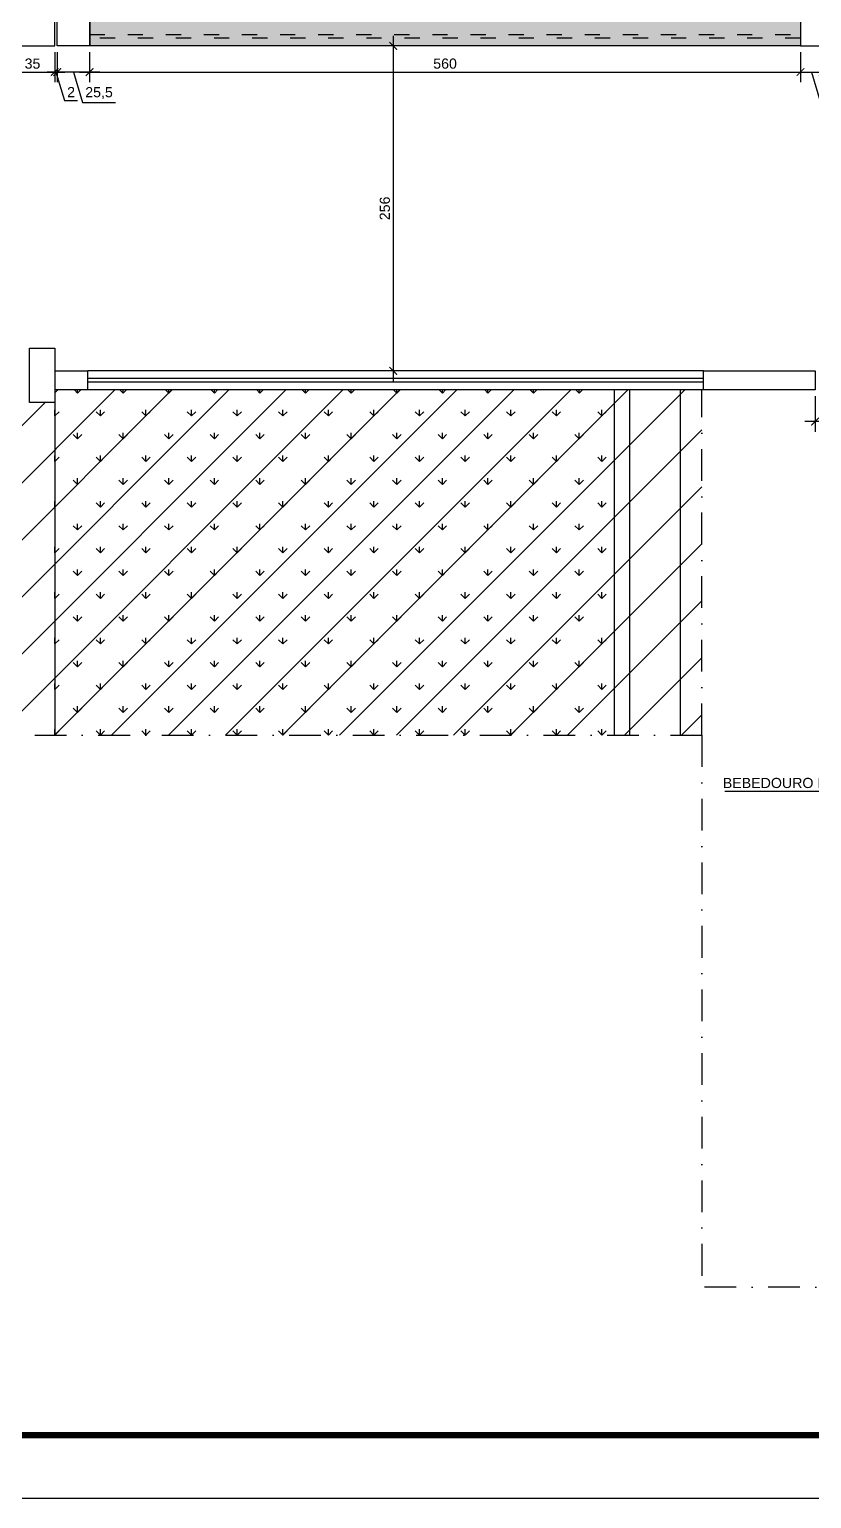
# Model space of a CAD drawing. Header units: millimetres. Extents: x 175 to 8625, y 306 to 3276.
# Drawn here: x 5127 to 5743, y 306 to 1464 of the extents above; entities that cross this region are included whole.
import ezdxf

# ---------------------------------------------------------------- set-up
doc = ezdxf.new("R2010")
doc.units = ezdxf.units.MM
doc.linetypes.add('ACAD_ISO03W100', pattern=[30, 12, -18])
doc.linetypes.add('DASHDOT2', pattern=[0.5, 0.25, -0.125, 0, -0.125])
for name, color, linetype in [('COTA', 8, 'Continuous'), ('demolir', 40, 'ACAD_ISO03W100'), ('Desníveis', 8, 'Continuous'), ('Esquadrias', 4, 'Continuous'), ('Estrutura', 49, 'Continuous'), ('GUARDA-CORPO - CORRIMÃO', 7, 'Continuous'), ('HACHURA', 8, 'Continuous'), ('LEGENDA', 7, 'Continuous'), ('PAREDE', 5, 'Continuous'), ('Texto', 7, 'Continuous')]:
    doc.layers.add(name, color=color, linetype=linetype)
doc.styles.add('ARIAL', font='Arial.ttf')
doc.dimstyles.new('COTA 50', dxfattribs={"dimscale": 0.5, "dimtxt": 16, "dimasz": 12, "dimexe": 16, "dimexo": 10, "dimgap": 5, "dimtad": 1, "dimrnd": 0.5, "dimtxsty": 'ARIAL', "dimblk": 'ARCHTICK', "dimcen": 2.5, "dimdle": 16, "dimclrd": 8, "dimclre": 8, "dimclrt": 7, "dimadec": 0, "dimazin": 0, "dimtfac": 1, "dimtmove": 1, "dimatfit": 3, "dimfxl": 1, "dimarcsym": 0})

# ---------------------------------------------------------------- blocks, each defined once
blk = doc.blocks.new('_ArchTick')
at = {"layer": 'Texto', "color": 0, "const_width": 0.15}
blk.add_lwpolyline([(-0.5, -0.5), (0.5, 0.5)], dxfattribs=at)
blk = doc.blocks.new('*D31')
at = {"layer": 'COTA', "color": 8, "lineweight": -2, "transparency": 16777216}
for p, q in [((5413.8, 1458.6), (5413.8, 1186.6)), ((5408.8, 1450.6), (5405.8, 1450.6)), ((5408.8, 1194.6), (5405.8, 1194.6))]:
    blk.add_line(p, q, dxfattribs=at)
at = {"layer": 'Defpoints', "color": 0, "lineweight": -3, "transparency": 16777216}
for p in [(5413.8, 1450.6), (5413.8, 1194.6), (5413.8, 1194.6)]:
    blk.add_point(p, dxfattribs=at)
at = {"layer": 'COTA', "color": 8, "lineweight": -2, "transparency": 16777216, "xscale": 6, "yscale": 6, "zscale": 6}
for p, rotation in [((5413.8, 1450.6), 90), ((5413.8, 1194.6), 270)]:
    blk.add_blockref('_ArchTick', p, dxfattribs=dict(at, rotation=rotation))
at = {"layer": 'COTA', "color": 7, "lineweight": -2, "transparency": 16777216, "insert": (5407.2, 1322.6), "char_height": 8, "attachment_point": 5, "rotation": 90, "style": 'ARIAL'}
blk.add_mtext('256', dxfattribs=at)
blk = doc.blocks.new('A1 sem aba')
at = {"layer": 'LEGENDA'}
blk.add_lwpolyline([(-169, 59.4), (0, 59.4), (0, 0), (-169, 0), (-169, 59.4)], close=True, dxfattribs=at)
at = {"layer": 'LEGENDA', "const_width": 0.1}
blk.add_lwpolyline([(-1, 58.4), (-1, 1), (-166.5, 1), (-166.5, 58.4)], close=True, dxfattribs=at)
blk = doc.blocks.new('*D194')
at = {"layer": 'COTA', "color": 8, "lineweight": -2, "transparency": 16777216}
for p, q in [((5174.6, 1445.6), (5174.6, 1422)), ((5734.6, 1445.6), (5734.6, 1422)), ((5166.6, 1430), (5742.6, 1430))]:
    blk.add_line(p, q, dxfattribs=at)
at = {"layer": 'Defpoints', "color": 0, "lineweight": -3, "transparency": 16777216}
for p in [(5174.6, 1450.6), (5734.6, 1450.6), (5734.6, 1430)]:
    blk.add_point(p, dxfattribs=at)
at = {"layer": 'COTA', "color": 8, "lineweight": -2, "transparency": 16777216, "xscale": 6, "yscale": 6, "zscale": 6, "rotation": 180}
blk.add_blockref('_ArchTick', (5174.6, 1430), dxfattribs=at)
at = {"layer": 'COTA', "color": 8, "lineweight": -2, "transparency": 16777216, "xscale": 6, "yscale": 6, "zscale": 6}
blk.add_blockref('_ArchTick', (5734.6, 1430), dxfattribs=at)
at = {"layer": 'COTA', "color": 7, "lineweight": -2, "transparency": 16777216, "insert": (5454.6, 1436.6), "char_height": 8, "attachment_point": 5, "style": 'ARIAL'}
blk.add_mtext('560', dxfattribs=at)
blk = doc.blocks.new('*D214')
at = {"layer": 'COTA', "color": 8, "lineweight": -2, "transparency": 16777216}
for p, q in [((5746.1, 1174.6), (5746.1, 1146.6)), ((5906.1, 1174.6), (5906.1, 1146.6)), ((5914.1, 1154.6), (5738.1, 1154.6))]:
    blk.add_line(p, q, dxfattribs=at)
at = {"layer": 'Defpoints', "color": 0, "lineweight": -3, "transparency": 16777216}
for p in [(5746.1, 1179.6), (5906.1, 1179.6), (5746.1, 1154.6)]:
    blk.add_point(p, dxfattribs=at)
at = {"layer": 'COTA', "color": 8, "lineweight": -2, "transparency": 16777216, "xscale": 6, "yscale": 6, "zscale": 6, "rotation": 180}
blk.add_blockref('_ArchTick', (5746.1, 1154.6), dxfattribs=at)
at = {"layer": 'COTA', "color": 8, "lineweight": -2, "transparency": 16777216, "xscale": 6, "yscale": 6, "zscale": 6}
blk.add_blockref('_ArchTick', (5906.1, 1154.6), dxfattribs=at)
at = {"layer": 'COTA', "color": 7, "lineweight": -2, "transparency": 16777216, "insert": (5826.1, 1161.2), "char_height": 8, "attachment_point": 5, "style": 'ARIAL'}
blk.add_mtext('160', dxfattribs=at)
blk = doc.blocks.new('*D226')
at = {"layer": 'COTA', "color": 8, "lineweight": -2, "transparency": 16777216}
for p, q in [((5149.1, 1445.6), (5149.1, 1422)), ((5174.6, 1445.6), (5174.6, 1422)), ((5182.6, 1430), (5141.1, 1430)), ((5161.9, 1430), (5169, 1406.1)), ((5169, 1406.1), (5195, 1406.1))]:
    blk.add_line(p, q, dxfattribs=at)
at = {"layer": 'Defpoints', "color": 0, "lineweight": -3, "transparency": 16777216}
for p in [(5149.1, 1450.6), (5174.6, 1450.6), (5149.1, 1430)]:
    blk.add_point(p, dxfattribs=at)
at = {"layer": 'COTA', "color": 8, "lineweight": -2, "transparency": 16777216, "xscale": 6, "yscale": 6, "zscale": 6, "rotation": 180}
blk.add_blockref('_ArchTick', (5149.1, 1430), dxfattribs=at)
at = {"layer": 'COTA', "color": 8, "lineweight": -2, "transparency": 16777216, "xscale": 6, "yscale": 6, "zscale": 6}
blk.add_blockref('_ArchTick', (5174.6, 1430), dxfattribs=at)
at = {"layer": 'COTA', "color": 7, "lineweight": -2, "transparency": 16777216, "insert": (5182, 1413.4), "char_height": 8, "attachment_point": 5, "style": 'ARIAL'}
blk.add_mtext('25,5', dxfattribs=at)
blk = doc.blocks.new('*D227')
at = {"layer": 'COTA', "color": 8, "lineweight": -2, "transparency": 16777216}
for p, q in [((5112.1, 1445.6), (5112.1, 1422)), ((5147.1, 1445.6), (5147.1, 1422)), ((5104.1, 1430), (5155.1, 1430))]:
    blk.add_line(p, q, dxfattribs=at)
at = {"layer": 'Defpoints', "color": 0, "lineweight": -3, "transparency": 16777216}
for p in [(5112.1, 1450.6), (5147.1, 1450.6), (5147.1, 1430)]:
    blk.add_point(p, dxfattribs=at)
at = {"layer": 'COTA', "color": 8, "lineweight": -2, "transparency": 16777216, "xscale": 6, "yscale": 6, "zscale": 6, "rotation": 180}
blk.add_blockref('_ArchTick', (5112.1, 1430), dxfattribs=at)
at = {"layer": 'COTA', "color": 8, "lineweight": -2, "transparency": 16777216, "xscale": 6, "yscale": 6, "zscale": 6}
blk.add_blockref('_ArchTick', (5147.1, 1430), dxfattribs=at)
at = {"layer": 'COTA', "color": 7, "lineweight": -2, "transparency": 16777216, "insert": (5129.6, 1436.6), "char_height": 8, "attachment_point": 5, "style": 'ARIAL'}
blk.add_mtext('35', dxfattribs=at)
blk = doc.blocks.new('*D233')
at = {"layer": 'COTA', "color": 8, "lineweight": -2, "transparency": 16777216}
for p, q in [((5734.6, 1445.6), (5734.6, 1422)), ((5752.1, 1445.6), (5752.1, 1422)), ((5726.6, 1430), (5760.1, 1430)), ((5743.4, 1430), (5750.5, 1406.1)), ((5750.5, 1406.1), (5775.6, 1406.1))]:
    blk.add_line(p, q, dxfattribs=at)
at = {"layer": 'Defpoints', "color": 0, "lineweight": -3, "transparency": 16777216}
for p in [(5734.6, 1450.6), (5752.1, 1450.6), (5752.1, 1430)]:
    blk.add_point(p, dxfattribs=at)
at = {"layer": 'COTA', "color": 8, "lineweight": -2, "transparency": 16777216, "xscale": 6, "yscale": 6, "zscale": 6, "rotation": 180}
blk.add_blockref('_ArchTick', (5734.6, 1430), dxfattribs=at)
at = {"layer": 'COTA', "color": 8, "lineweight": -2, "transparency": 16777216, "xscale": 6, "yscale": 6, "zscale": 6}
blk.add_blockref('_ArchTick', (5752.1, 1430), dxfattribs=at)
at = {"layer": 'COTA', "color": 7, "lineweight": -2, "transparency": 16777216, "insert": (5763.1, 1413.4), "char_height": 8, "attachment_point": 5, "style": 'ARIAL'}
blk.add_mtext('17,5', dxfattribs=at)
blk = doc.blocks.new('*D259')
at = {"layer": 'COTA', "color": 8, "lineweight": -2, "transparency": 16777216}
for p, q in [((5147.1, 1440.6), (5147.1, 1422)), ((5149.1, 1445.6), (5149.1, 1422)), ((5147.1, 1430), (5141.1, 1430)), ((5149.1, 1430), (5147.1, 1430)), ((5148.1, 1430), (5154.8, 1407.7)), ((5149.1, 1430), (5155.1, 1430)), ((5154.8, 1407.7), (5165.1, 1407.7))]:
    blk.add_line(p, q, dxfattribs=at)
at = {"layer": 'Defpoints', "color": 0, "lineweight": -3, "transparency": 16777216}
for p in [(5149.1, 1450.6), (5147.1, 1445.6), (5147.1, 1430)]:
    blk.add_point(p, dxfattribs=at)
at = {"layer": 'COTA', "color": 8, "lineweight": -2, "transparency": 16777216, "xscale": 6, "yscale": 6, "zscale": 6}
blk.add_blockref('_ArchTick', (5147.1, 1430), dxfattribs=at)
at = {"layer": 'COTA', "color": 8, "lineweight": -2, "transparency": 16777216, "xscale": 6, "yscale": 6, "zscale": 6, "rotation": 180}
blk.add_blockref('_ArchTick', (5149.1, 1430), dxfattribs=at)
at = {"layer": 'COTA', "color": 7, "lineweight": -2, "transparency": 16777216, "insert": (5160, 1414.2), "char_height": 8, "attachment_point": 5, "style": 'ARIAL'}
blk.add_mtext('2', dxfattribs=at)

msp = doc.modelspace()

# ---------------------------------------------------------------- hatches: boundary and pattern name
at = {"layer": 'demolir', "linetype": 'ACAD_ISO03W100'}
h = msp.add_hatch(dxfattribs=at)
h.set_pattern_fill('DOTS', color=256, scale=2, style=0)
h.set_pattern_definition([(0, (-3820.442, -9443.8905), (1.5875, 3.175), [0, -3.175])])
h.paths.add_polyline_path([(5734.633, 1450.603), (5174.633, 1450.603), (5174.633, 1475.603), (5734.633, 1475.603)])
at = {"layer": 'HACHURA'}
h = msp.add_hatch(dxfattribs=at)
h.set_pattern_fill('ANSI31', color=256, scale=10, style=0)
h.set_pattern_definition([(45, (522.133, 907.617), (-22.45064, 22.45064), [])])
h.paths.add_polyline_path([(3069.133, 1189.603), (2972.133, 1189.603, 0.4054525), (3069.133, 1089.648)], flags=17)
h.paths.add_polyline_path([(5656.807, 1179.603), (5640.133, 1179.603), (5640.133, 907.617), (5656.807, 907.617)])
h.paths.add_polyline_path([(5640.133, 1179.603), (5600.133, 1179.603), (5600.133, 907.617), (5640.133, 907.617)])
h.paths.add_polyline_path([(5588.133, 1179.603), (5173.133, 1179.603), (5147.133, 1179.603), (5147.133, 1169.603), (5147.133, 907.617), (5588.133, 907.617)])
h.paths.add_polyline_path([(5147.133, 1169.603), (5127.133, 1169.603), (5127.133, 1189.603), (4382.133, 1189.603), (4382.133, 1139.603), (4367.133, 1139.603), (4367.133, 1189.603), (3092.133, 1189.603), (3074.633, 1189.603), (3072.133, 1189.603), (3072.133, 1089.603), (3069.133, 1089.603), (3069.133, 1089.648, -0.4054525), (2972.133, 1189.603), (542.133, 1189.603), (542.133, 1164.603), (522.133, 1164.603), (522.133, 907.617), (5147.133, 907.617)])
h.paths.add_polyline_path([(3072.133, 1189.603), (3069.133, 1189.603), (3069.133, 1089.648, 0.00750127), (3072.133, 1089.603)], flags=17)
h.paths.add_polyline_path([(5600.133, 1179.603), (5588.133, 1179.603), (5588.133, 907.617), (5600.133, 907.617)])
h = msp.add_hatch(dxfattribs=at)
h.set_pattern_fill('GRASS', color=74, style=0)
h.set_pattern_definition([(90, (5147.133, 907.617), (-17.9605, 17.9605), [4.7625, -31.1585]), (45, (5147.133, 907.617), (-17.9605, 17.9605), [4.7625, -20.6375]), (135, (5147.133, 907.617), (-17.9605, -17.9605), [4.7625, -20.6375])])
h.paths.add_polyline_path([(5588.133, 1179.603), (5173.133, 1179.603), (5147.133, 1179.603), (5147.133, 1169.603), (5147.133, 907.617), (5588.133, 907.617)])

# ---------------------------------------------------------------- linework, layer by layer
at = {"layer": 'demolir'}
msp.add_lwpolyline([(5734.633, 1450.603), (5174.633, 1450.603)], dxfattribs=at)
at = {"layer": 'Desníveis', "color": 6}
for p, q in [((5588.133, 907.617), (5588.133, 1179.603)), ((5600.133, 907.617), (5600.133, 1179.603))]:
    msp.add_line(p, q, dxfattribs=at)
at = {"layer": 'Desníveis'}
msp.add_line((5640.133, 907.617), (5640.133, 1179.603), dxfattribs=at)
at = {"layer": 'Desníveis', "color": 6}
msp.add_lwpolyline([(5147.133, 1169.603), (5147.133, 907.617)], dxfattribs=at)
at = {"layer": 'Esquadrias', "color": 8}
for p, q in [((5658.133, 1194.603), (5173.133, 1194.603)), ((5658.133, 1179.603), (5173.133, 1179.603))]:
    msp.add_line(p, q, dxfattribs=at)
at = {"layer": 'Esquadrias'}
for p, q in [((5658.133, 1188.603), (5173.133, 1188.603)), ((5658.133, 1185.603), (5173.133, 1185.603))]:
    msp.add_line(p, q, dxfattribs=at)
msp.add_lwpolyline([(5734.633, 1450.603), (5174.633, 1450.603), (5174.633, 1475.603), (5734.633, 1475.603)], close=True, dxfattribs=at)
at = {"layer": 'Esquadrias', "linetype": 'ACAD_ISO03W100'}
msp.add_lwpolyline([(5734.633, 1456.603), (5174.633, 1456.603), (5174.633, 1459.603), (5734.633, 1459.603)], close=True, dxfattribs=at)
at = {"layer": 'Estrutura', "linetype": 'Continuous'}
msp.add_lwpolyline([(5127.133, 1212.603), (5147.133, 1212.603), (5147.133, 1169.603), (5127.133, 1169.603)], close=True, dxfattribs=at)
at = {"layer": 'PAREDE'}
for p, q in [((5173.133, 1179.603), (5173.133, 1194.603)), ((5658.133, 1179.603), (5658.133, 1194.603))]:
    msp.add_line(p, q, dxfattribs=at)
at = {"layer": 'PAREDE', "linetype": 'DASHDOT2', "ltscale": 100}
for p in [(5656.807, 907.617), (7738.026, 472.885)]:
    msp.add_line(p, (5656.807, 472.885), dxfattribs=at)
at = {"layer": 'PAREDE', "linetype": 'Continuous'}
for points in [[(5147.133, 2700.603), (4972.133, 2700.603), (4972.133, 2675.603), (5122.133, 2675.603), (5122.133, 1475.603), (4782.133, 1475.603), (4782.133, 1450.603), (5147.133, 1450.603)], [(5174.633, 1450.603), (5149.133, 1450.603), (5149.133, 2700.603), (5162.133, 2700.603), (5162.133, 2671.603), (5162.133, 2671.603), (5162.133, 1475.603), (5174.633, 1475.603)], [(5752.133, 1475.603), (5734.633, 1475.603), (5734.633, 1450.603), (5752.133, 1450.603)]]:
    msp.add_lwpolyline(points, close=True, dxfattribs=at)
for points in [[(5147.133, 1194.603), (5173.133, 1194.603)], [(5658.133, 1194.603), (5746.133, 1194.603), (5746.133, 1179.603), (5658.133, 1179.603)], [(5173.133, 1179.603), (5147.133, 1179.603)]]:
    msp.add_lwpolyline(points, dxfattribs=at)
at = {"layer": 'PAREDE', "linetype": 'DASHDOT2', "ltscale": 100}
msp.add_lwpolyline([(522.133, 1164.603), (522.133, 907.617), (5656.807, 907.617), (5656.807, 1179.603)], dxfattribs=at)

# ---------------------------------------------------------------- block references
at = {"layer": 'LEGENDA', "xscale": 49.99999999947613, "yscale": 49.99999999947613, "zscale": 49.99999999947613}
msp.add_blockref('A1 sem aba', (8625.17, 306.203), dxfattribs=at)

# ---------------------------------------------------------------- texts
at = {"layer": 'GUARDA-CORPO - CORRIMÃO', "color": 7, "insert": (5810.644, 865.853), "char_height": 8, "width": 146.81298, "attachment_point": 9, "style": 'ARIAL'}
msp.add_mtext('BEBEDOURO INDIVIDUAL', dxfattribs=at)

# ---------------------------------------------------------------- dimensions: what is measured, and where the dimension line sits
at = {"layer": 'COTA'}
dim = msp.add_linear_dim(base=(5413.822, 1194.603), p1=(5413.822, 1450.603), p2=(5413.822, 1194.603), angle=90, dimstyle='COTA 50', dxfattribs=at)
dim.commit()
dim.dimension.update_dxf_attribs({"geometry": '*D31', "text_midpoint": (5407.237, 1322.603)})
for base, p1, p2, picture, middle in [((5147.133, 1429.979), (5112.133, 1450.603), (5147.133, 1450.603), '*D227', (5129.633, 1436.566)), ((5149.133, 1429.979), (5174.633, 1450.603), (5149.133, 1450.603), '*D226', (5171.543, 1413.421)), ((5147.133, 1429.979), (5149.133, 1450.603), (5147.133, 1445.603), '*D259', (5157.318, 1414.213)), ((5734.633, 1429.979), (5174.633, 1450.603), (5734.633, 1450.603), '*D194', (5454.633, 1436.563)), ((5752.133, 1429.979), (5734.633, 1450.603), (5752.133, 1450.603), '*D233', (5753.043, 1413.421)), ((5746.133, 1154.643), (5906.133, 1179.603), (5746.133, 1179.603), '*D214', (5826.133, 1161.227))]:
    dim = msp.add_linear_dim(base=base, p1=p1, p2=p2, dimstyle='COTA 50', dxfattribs=at)
    dim.commit()
    dim.dimension.update_dxf_attribs({"geometry": picture, "text_midpoint": middle})

# ---------------------------------------------------------------- leaders
at = {"layer": 'GUARDA-CORPO - CORRIMÃO', "annotation_type": 0, "has_hookline": 1, "hookline_direction": 1, "text_width": 135.662}
msp.add_leader([(5872.557, 863.353), (5813.144, 863.353)], dimstyle='COTA 50', override={"dimgap": 5, "dimtad": 1}, dxfattribs=at)

doc.saveas('drawing.dxf')
